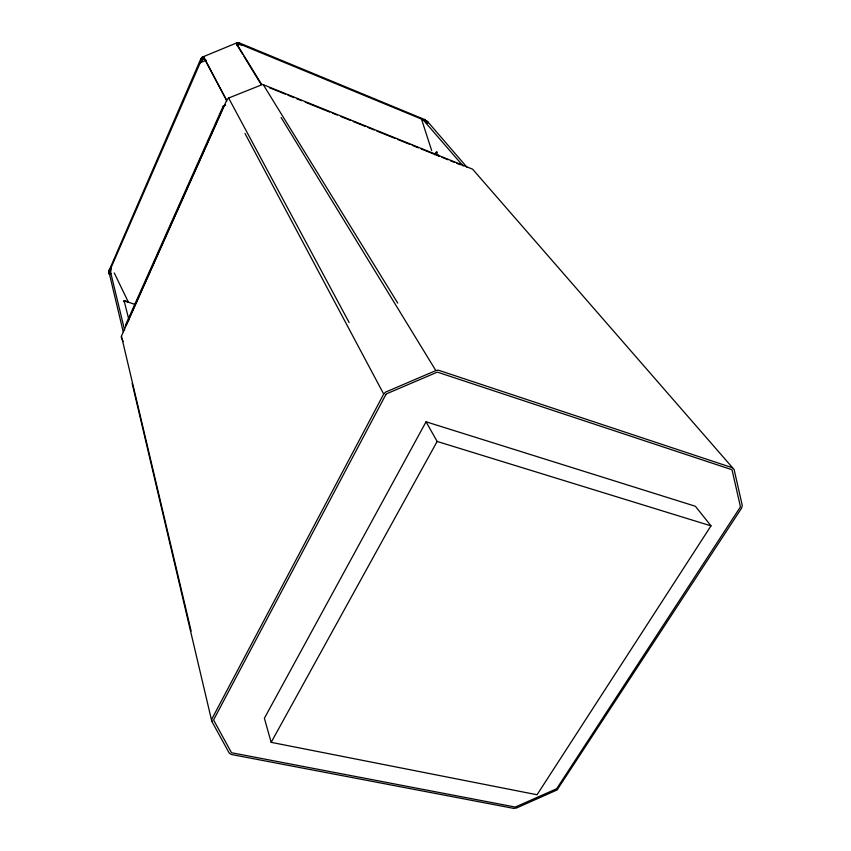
<?xml version="1.0" encoding="UTF-8"?>
<svg xmlns="http://www.w3.org/2000/svg" width="851" height="851" viewBox="0 0 851 851"><rect width="100%" height="100%" fill="white"/><g stroke="black" fill="none" stroke-linecap="round" stroke-linejoin="round"><path stroke-width="1.28" d="M466.848 167.126L427.808 121.799L424.266 119.385L238.748 42.667L237.429 42.624L202.272 57.134L200.783 58.953L108.79 271.256L123.193 331.709M110.449 273.692L111.375 266.969L200.23 62.719L203.134 59.166L204.442 58.793L226.866 101.035M732.53 467.795L438.382 370.185L435.84 370.589L385.482 392.151L383.695 394.045L211.888 718.946L211.825 721.371L229.238 753.103L231.355 754.486L513.781 808.397L516.451 808.014L557.086 789.941L741.657 507.994L742.263 505.409L734.105 469.507L472.613 169.179L262.693 84.44L228.621 98.046L226.994 99.631L121.438 336.124L121.299 337.57L123.214 341.57M108.779 273.331L109.417 269.107M223.217 106.067L125.799 324.454L126.044 325.433L223.611 106.811L223.217 106.067L225.653 105.099M426.043 421.798L264.384 718.276L271.161 742.349L537.055 794.76L711 525.865L695.384 506.26L426.043 421.798L437.137 441.456L711 525.865M271.161 742.349L437.137 441.456M200.145 62.57L201.793 59.538L202.91 58.666L204.442 58.793L203.666 56.847L202.272 57.134M436.744 152.361L435.308 153.648L437.106 152.138M242.609 54.166L237.174 45.284L236.418 43.337L237.429 42.624M237.174 45.284L239.546 44.486L242.609 45.22L423.021 119.693L463.135 165.988M200.783 58.953L202.921 56.889L203.857 57.325M428.351 122.629L426.489 123.406M109.034 274.277L110.907 273.501L110.066 272.001L111.215 266.331M206.314 60.208L200.23 62.719L199.9 62.091M436.733 151.957L434.787 154.648L435.818 152.34L439.169 156.361M239.525 42.954L236.876 42.88M126.022 301.35L123.438 301.499M124.172 301.435L125.044 301.382M128.384 302.116L124.097 300.733L128.948 320.05M236.993 44.805L239.354 44.039L242.609 45.22L242.322 44.763M134.735 304.35L124.097 300.733M269.512 87.749L285.51 94.206M287.978 95.195L294.127 97.684M296.595 98.673L301.52 100.663M305.211 102.152L329.826 112.087M332.294 113.077L337.219 115.066M340.911 116.555L350.761 120.523M353.218 121.523L365.526 126.491M367.994 127.48L374.142 129.969M376.61 130.958L395.077 138.405M397.534 139.404L409.842 144.372M412.31 145.361L418.458 147.84M420.926 148.84L439.393 156.286M441.85 157.275L448.009 159.765M450.466 160.754L454.157 162.243M456.625 163.243L460.317 164.732M427.808 121.799L424.266 119.385M426.957 123.214L424.628 120.608L421.522 119.183L431.67 150.531M263.225 84.611L397.757 303.126M236.418 43.337L261.512 84.27M243.96 56.379L260.938 84.132M281.107 117.523L435.84 370.589M228.621 98.046L349.155 322.572M245.003 133.479L383.695 394.045M203.666 56.847L226.557 100.067M114.257 272.937L128.437 302.328L128.224 301.456M110.907 273.501L124.608 330.082M121.438 336.124L191.124 631.07M132.16 383.407L211.825 721.371M385.78 394.704L213.878 719.34A1.989 1.468 -17.4 0 0 213.856 720.489L231.227 752.22A1.957 1.415 -17.9 0 0 232.238 752.88L514.706 806.95A1.766 1.191 -25.7 0 0 515.972 806.769L555.99 789.047A1.755 1.191 -26.8 0 0 557.011 788.217L740.051 507.473A1.936 1.394 -36.1 0 0 740.327 506.249L732.158 470.358A1.979 1.447 -36.9 0 0 731.403 469.539L438.105 372.366A2.17 1.798 -31.1 0 0 436.52 372.472L386.992 393.609A2.17 1.798 -28.1 0 0 385.78 394.704"/></g></svg>
